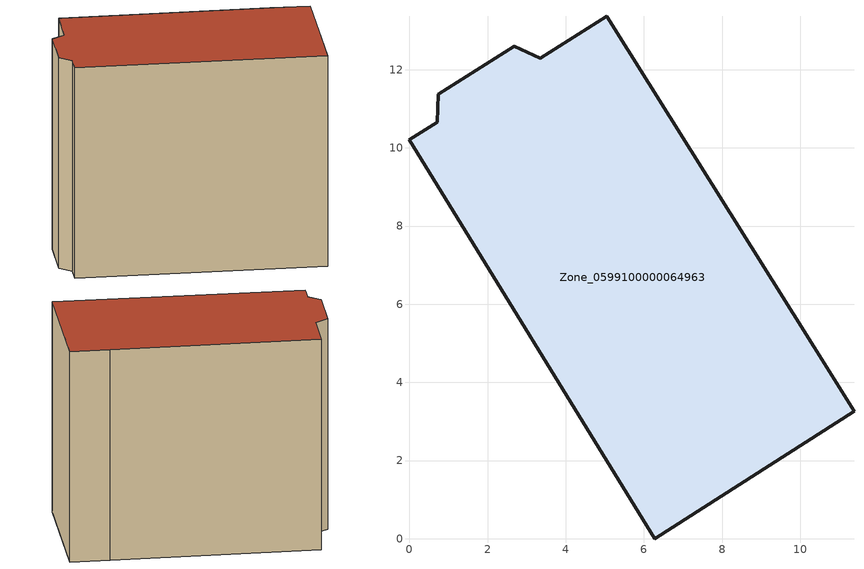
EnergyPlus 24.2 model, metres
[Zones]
Zone_0599100000064963
 floor ground (C_G): 11.38,3.25 6.28,0 0,10.21 0.71,10.66 0.73,11.38 2.68,12.6 3.34,12.29 5.05,13.37 10.36,4.89 z0
 wall outside (C_F): 3.34,12.29 2.68,12.6 0.73,11.38 0.71,10.66 0,10.21 6.28,0 11.38,3.25 10.36,4.89 5.05,13.37 3.34,12.29 z0:10.76
 roof outside (C_R): 10.36,4.89 5.05,13.37 3.34,12.29 2.68,12.6 0.73,11.38 0.71,10.66 0,10.21 6.28,0 11.38,3.25 z10.76
[BUILDING]
Pand.0599100000064963: North Axis=0; Terrain=City; Loads Convergence Tolerance Value=0.04; Temperature Convergence Tolerance Value=0.4; Solar Distribution=FullExterior; Maximum Number of Warmup Days=25; Minimum Number of Warmup Days=1
[Site:Location]
Rotterdam.The.Hague.AP_ZH_NLD Design_Conditions: Latitude=51.96; Longitude=4.45; Time Zone=1; Elevation=-4.5
[SITE:GROUNDTEMPERATURE:BUILDINGSURFACE]
18, 18, 18, 18, 18, 18, 18, 18, 18, 18, 18, 18
[MATERIAL] Thermal Absorptance=0.9; Solar Absorptance=0.7; Visible Absorptance=0.7
Name | Roughness | Thickness | Conductivity | Density | Specific Heat
G.TI.1946 | MediumSmooth | 0.15 | 1 | 540 | 1210
F.TI.1946 | Rough | 0.3 | 0.857143 | 1920 | 840
R.TI.1946 | MediumRough | 0.2 | 0.1 | 1500 | 1000
[CONSTRUCTION]
C_G: G.TI.1946
C_F: F.TI.1946
C_R: R.TI.1946
[ZONE]
Zone_0599100000064963: Type=1; Multiplier=1; Ceiling Height=Autocalculate; Volume=Autocalculate; Floor Area=autocalculate; Part of Total Floor Area=Yes
[ZONEINFILTRATION:DESIGNFLOWRATE]
Infil_Zone_0599100000064963: Zone or ZoneList or Space or SpaceList=Zone_0599100000064963; Schedule=AlwaysOn; Design Flow Rate Calculation Method=Flow/Area; Flow Rate per Floor Area=0.003; Constant Term Coefficient=1; Temperature Term Coefficient=0; Velocity Term Coefficient=0; Velocity Squared Term Coefficient=0
[HVACTEMPLATE:ZONE:IDEALLOADSAIRSYSTEM]
Zone_0599100000064963: Maximum Heating Supply Air Temperature=50; Minimum Cooling Supply Air Temperature=13; Maximum Heating Supply Air Humidity Ratio=0.0156; Minimum Cooling Supply Air Humidity Ratio=0.0077; Heating Limit=NoLimit; Cooling Limit=NoLimit; Dehumidification Control Type=ConstantSensibleHeatRatio; Cooling Sensible Heat Ratio=0.7; Dehumidification Setpoint=60; Humidification Control Type=None; Humidification Setpoint=30; Outdoor Air Method=None; Outdoor Air Flow Rate per Person=0.00944; Outdoor Air Flow Rate per Zone Floor Area=0; Outdoor Air Flow Rate per Zone=0; Demand Controlled Ventilation Type=None; Outdoor Air Economizer Type=NoEconomizer; Heat Recovery Type=None; Sensible Heat Recovery Effectiveness=0.7; Latent Heat Recovery Effectiveness=0.65
[ZONECONTROL:THERMOSTAT]
ThermostatControl_Zone_0599100000064963: Zone or ZoneList=Zone_0599100000064963; Control Type Schedule=DualSetpointControlType; Control 1=Thermostat_Zone_0599100000064963; Temperature Difference Between Cutout And Setpoint=0
[THERMOSTATSETPOINT:DUALSETPOINT]
Thermostat_Zone_0599100000064963: Heating Setpoint Temperature Schedule=HeatingSetpoint_Zone_0599100000064963; Cooling Setpoint Temperature Schedule=CoolingSetpoint_Zone_0599100000064963
[SCHEDULE:COMPACT]
HeatingSetpoint_Zone_0599100000064963: Through: 12/31, For: AllDays, Until: 24:00, 21
CoolingSetpoint_Zone_0599100000064963: Through: 12/31, For: AllDays, Until: 24:00, 24
DualSetpointControlType: Through: 12/31, For: AllDays, Until: 24:00, 4
AlwaysOn: Through: 12/31, For: AllDays, Until: 24:00, 1
